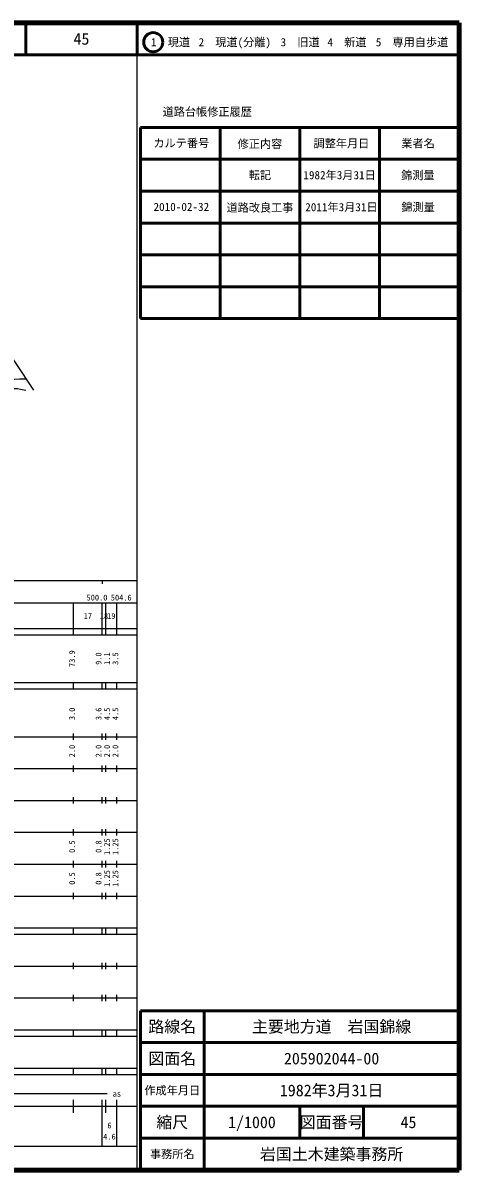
# Model space of a CAD drawing. Units: millimetres on the paper, enlarged 1000 times. Extents: x 40000 to 680000, y 20000 to 380000.
# Drawn here: x 543134 to 680000, y 20000 to 380000 of the extents above; entities that cross this region are included whole.
import ezdxf
from ezdxf.enums import TextEntityAlignment as Align

# ---------------------------------------------------------------- set-up
doc = ezdxf.new("R2010")
doc.units = ezdxf.units.MM
doc.header["$LTSCALE"] = 1000
for name, color, linetype, lineweight in [('M-BGD', 7, 'Continuous', 25), ('M-TTL', 2, 'Continuous', 140), ('M-TTL-BAND', 7, 'Continuous', 25), ('M-TTL-FRAM', 2, 'Continuous', 50), ('M-TTL-LINE', 7, 'Continuous', 50)]:
    doc.layers.add(name, color=color, linetype=linetype, lineweight=lineweight)
doc.layers.add('M-TTL-TXT', color=7, linetype='Continuous')
doc.styles.add('ＭＳ ゴシック', font='')
doc.styles.get('ＭＳ ゴシック').set_extended_font_data('MS Gothic')

msp = doc.modelspace()

# ---------------------------------------------------------------- linework, layer by layer
at = {"layer": 'M-BGD'}
msp.add_line((525217, 296704), (546489, 264719), dxfattribs=at)
for points in [[(520745, 256309), (521526, 257475), (522489, 258693), (524470, 260723), (526775, 262920), (527901, 263755), (529091, 264495), (530694, 265313), (532346, 266038), (534228, 266797), (536306, 267519), (537500, 267830), (539077, 268116), (540523, 268252), (542068, 268293), (544121, 268279)], [(527528, 258051), (529176, 259760), (530837, 261337), (531893, 262266), (533020, 263094), (533906, 263582), (535012, 264050), (536549, 264547), (538193, 264967), (539373, 265174), (540373, 265254), (541376, 265234), (542338, 265112), (543997, 264739)]]:
    msp.add_lwpolyline(points, dxfattribs=at)
at = {"layer": 'M-TTL'}
for p, q in [((680000, 380000), (40000, 380000)), ((680000, 20000), (680000, 380000)), ((40000, 20000), (680000, 20000))]:
    msp.add_line(p, q, dxfattribs=at)
at = {"layer": 'M-TTL-BAND'}
for p, q in [((579000, 20000), (579000, 370000)), ((40000, 205000), (579000, 205000)), ((568000, 205000), (568000, 204000)), ((68000, 198000), (579000, 198000)), ((559000, 188000), (559000, 198000)), ((568000, 188000), (568000, 198000)), ((569100, 188000), (569100, 198000)), ((572600, 188000), (572600, 198000)), ((40000, 190000), (579000, 190000)), ((40000, 188000), (579000, 188000)), ((40000, 173000), (579000, 173000)), ((559000, 171000), (559000, 173000)), ((568000, 171000), (568000, 173000)), ((569100, 171000), (569100, 173000)), ((572600, 171000), (572600, 173000)), ((40000, 171000), (579000, 171000)), ((40000, 156000), (579000, 156000)), ((559000, 155000), (559000, 157000)), ((568000, 155000), (568000, 157000)), ((569100, 155000), (569100, 157000)), ((572600, 155000), (572600, 157000)), ((46000, 146000), (579000, 146000)), ((559000, 145000), (559000, 147000)), ((568000, 145000), (568000, 147000)), ((569100, 145000), (569100, 147000)), ((572600, 145000), (572600, 147000)), ((559000, 135000), (559000, 137000)), ((568000, 135000), (568000, 137000)), ((569100, 135000), (569100, 137000)), ((572600, 135000), (572600, 137000)), ((52000, 136000), (579000, 136000)), ((46000, 126000), (579000, 126000)), ((559000, 125000), (559000, 127000)), ((568000, 125000), (568000, 127000)), ((569100, 125000), (569100, 127000)), ((572600, 125000), (572600, 127000)), ((52000, 116000), (579000, 116000)), ((559000, 115000), (559000, 117000)), ((568000, 115000), (568000, 117000)), ((569100, 115000), (569100, 117000)), ((572600, 115000), (572600, 117000)), ((46000, 106000), (579000, 106000)), ((559000, 105000), (559000, 107000)), ((568000, 105000), (568000, 107000)), ((569100, 105000), (569100, 107000)), ((572600, 105000), (572600, 107000)), ((40000, 96000), (579000, 96000)), ((40000, 94000), (579000, 94000)), ((559000, 94000), (559000, 96000)), ((568000, 94000), (568000, 96000)), ((569100, 94000), (569100, 96000)), ((572600, 94000), (572600, 96000)), ((49000, 84000), (579000, 84000)), ((559000, 83000), (559000, 85000)), ((568000, 83000), (568000, 85000)), ((569100, 83000), (569100, 85000)), ((572600, 83000), (572600, 85000)), ((40000, 74000), (579000, 74000)), ((559000, 73000), (559000, 75000)), ((568000, 73000), (568000, 75000)), ((569100, 73000), (569100, 75000)), ((572600, 73000), (572600, 75000)), ((40000, 64000), (579000, 64000)), ((40000, 62000), (579000, 62000)), ((559000, 62000), (559000, 64000)), ((568000, 62000), (568000, 64000)), ((569100, 62000), (569100, 64000)), ((572600, 62000), (572600, 64000)), ((40000, 52000), (579000, 52000)), ((559000, 50000), (559000, 52000)), ((568000, 50000), (568000, 52000)), ((569100, 50000), (569100, 52000)), ((572600, 50000), (572600, 52000)), ((40000, 50000), (579000, 50000)), ((71000, 44000), (569600, 44000)), ((40000, 40000), (579000, 40000)), ((559000, 38000), (559000, 42000)), ((568000, 27500), (568000, 42000)), ((569100, 38000), (569100, 42000)), ((572600, 27500), (572600, 42000)), ((68000, 27500), (579000, 27500))]:
    msp.add_line(p, q, dxfattribs=at)
at = {"layer": 'M-TTL-FRAM'}
for p, q in [((580000, 347197), (580000, 287197)), ((580000, 347197), (680000, 347197)), ((580000, 287197), (680000, 287197)), ((680000, 70000), (580000, 70000)), ((580000, 70000), (580000, 20000))]:
    msp.add_line(p, q, dxfattribs=at)
at = {"layer": 'M-TTL-LINE'}
for p, q in [((543997, 380000), (543997, 370000)), ((579000, 380000), (579000, 370000)), ((40000, 370000), (680000, 370000)), ((605000, 347197), (605000, 287197)), ((630000, 347197), (630000, 287197)), ((655000, 347197), (655000, 287197)), ((580000, 337197), (680000, 337197)), ((580000, 327197), (680000, 327197)), ((580000, 317197), (680000, 317197)), ((580000, 307197), (680000, 307197)), ((580000, 297197), (680000, 297197)), ((600000, 70000), (600000, 20000)), ((680000, 60000), (580000, 60000)), ((680000, 50000), (580000, 50000)), ((680000, 40000), (580000, 40000)), ((630000, 40000), (630000, 30000)), ((650000, 40000), (650000, 30000)), ((680000, 30000), (580000, 30000))]:
    msp.add_line(p, q, dxfattribs=at)
msp.add_circle((584031, 373958), 3000, dxfattribs=at)

# ---------------------------------------------------------------- texts
at = {"layer": 'M-TTL-BAND', "style": 'ＭＳ ゴシック'}
for s, p in [('500.0', (566370, 198195)), ('504.6', (573983, 198195)), ('17', (563500, 192405)), ('18', (568550, 192405)), ('19', (570850, 192405)), ('as', (572600, 42500)), ('6', (570300, 32523)), ('4.6', (570300, 29033))]:
    msp.add_text(s, height=1833, dxfattribs=at).set_placement(p, align=Align.BOTTOM_CENTER)
for s, p in [('73.9', (560000, 180500)), ('9.0', (568320, 180500)), ('1.1', (570985, 180500)), ('3.5', (573600, 180500)), ('3.0', (560000, 163174)), ('3.6', (568320, 163174)), ('4.5', (570985, 163174)), ('4.5', (573600, 163174)), ('2.0', (560000, 151500)), ('2.0', (568320, 151500)), ('2.0', (570985, 151500)), ('2.0', (573600, 151500)), ('0.5', (560000, 121500)), ('0.8', (568320, 121500)), ('1.25', (570985, 121500)), ('1.25', (573600, 121500)), ('0.5', (560000, 111500)), ('0.8', (568320, 111500)), ('1.25', (570985, 111500)), ('1.25', (573600, 111500))]:
    msp.add_text(s, height=1833, rotation=90, dxfattribs=at).set_placement(p, align=Align.BOTTOM_CENTER)
at = {"layer": 'M-TTL-TXT', "style": 'ＭＳ ゴシック'}
for s, height, p in [('45', 3666, (561497, 375000)), ('1\u3000現道', 2566, (589448, 373958)), ('2\u3000現道(分離)', 2566, (609619, 373958)), ('3\u3000旧道', 2566, (630121, 373958)), ('4\u3000新道', 2566, (644824, 373958)), ('5\u3000専用自歩道', 2566, (665228, 373958)), ('道路台帳修正履歴', 2566, (600968, 352113)), ('カルテ番号', 2566, (592839, 342277)), ('修正内容', 2566, (617509, 342023)), ('調整年月日', 2566, (643089, 342197)), ('業者名', 2566, (667134, 342197)), ('転記', 2566, (617500, 332245)), ('1982年3月31日', 2566, (642500, 332245)), ('錦測量', 2566, (667077, 332189)), ('2010-02-32', 2566, (592839, 322277)), ('道路改良工事', 2566, (617509, 322023)), ('2011年3月31日', 2566, (643089, 322197)), ('錦測量', 2566, (667134, 322197)), ('路線名', 3666, (590000, 65000)), ('路線名', 3666, (590000, 65000)), ('主要地方道\u3000岩国錦線', 3666, (640000, 65000)), ('図面名', 3666, (590000, 55000)), ('図面名', 3666, (590000, 55000)), ('205902044-00', 3666, (640000, 55000)), ('1982年3月31日', 3666, (640000, 45000)), ('作成年月日', 2566, (590000, 45000)), ('作成年月日', 2566, (590000, 45000)), ('縮尺', 3666, (590000, 35000)), ('縮尺', 3666, (590000, 35000)), ('1/1000', 3666, (615000, 35000)), ('図面番号', 3666, (640000, 35000)), ('図面番号', 3666, (640000, 35000)), ('45', 3666, (664125, 35000)), ('事務所名', 2566, (590000, 25000)), ('事務所名', 2566, (590000, 25000)), ('岩国土木建築事務所', 3666, (640000, 25000))]:
    msp.add_text(s, height=height, dxfattribs=at).set_placement(p, align=Align.MIDDLE_CENTER)

doc.saveas('drawing.dxf')
